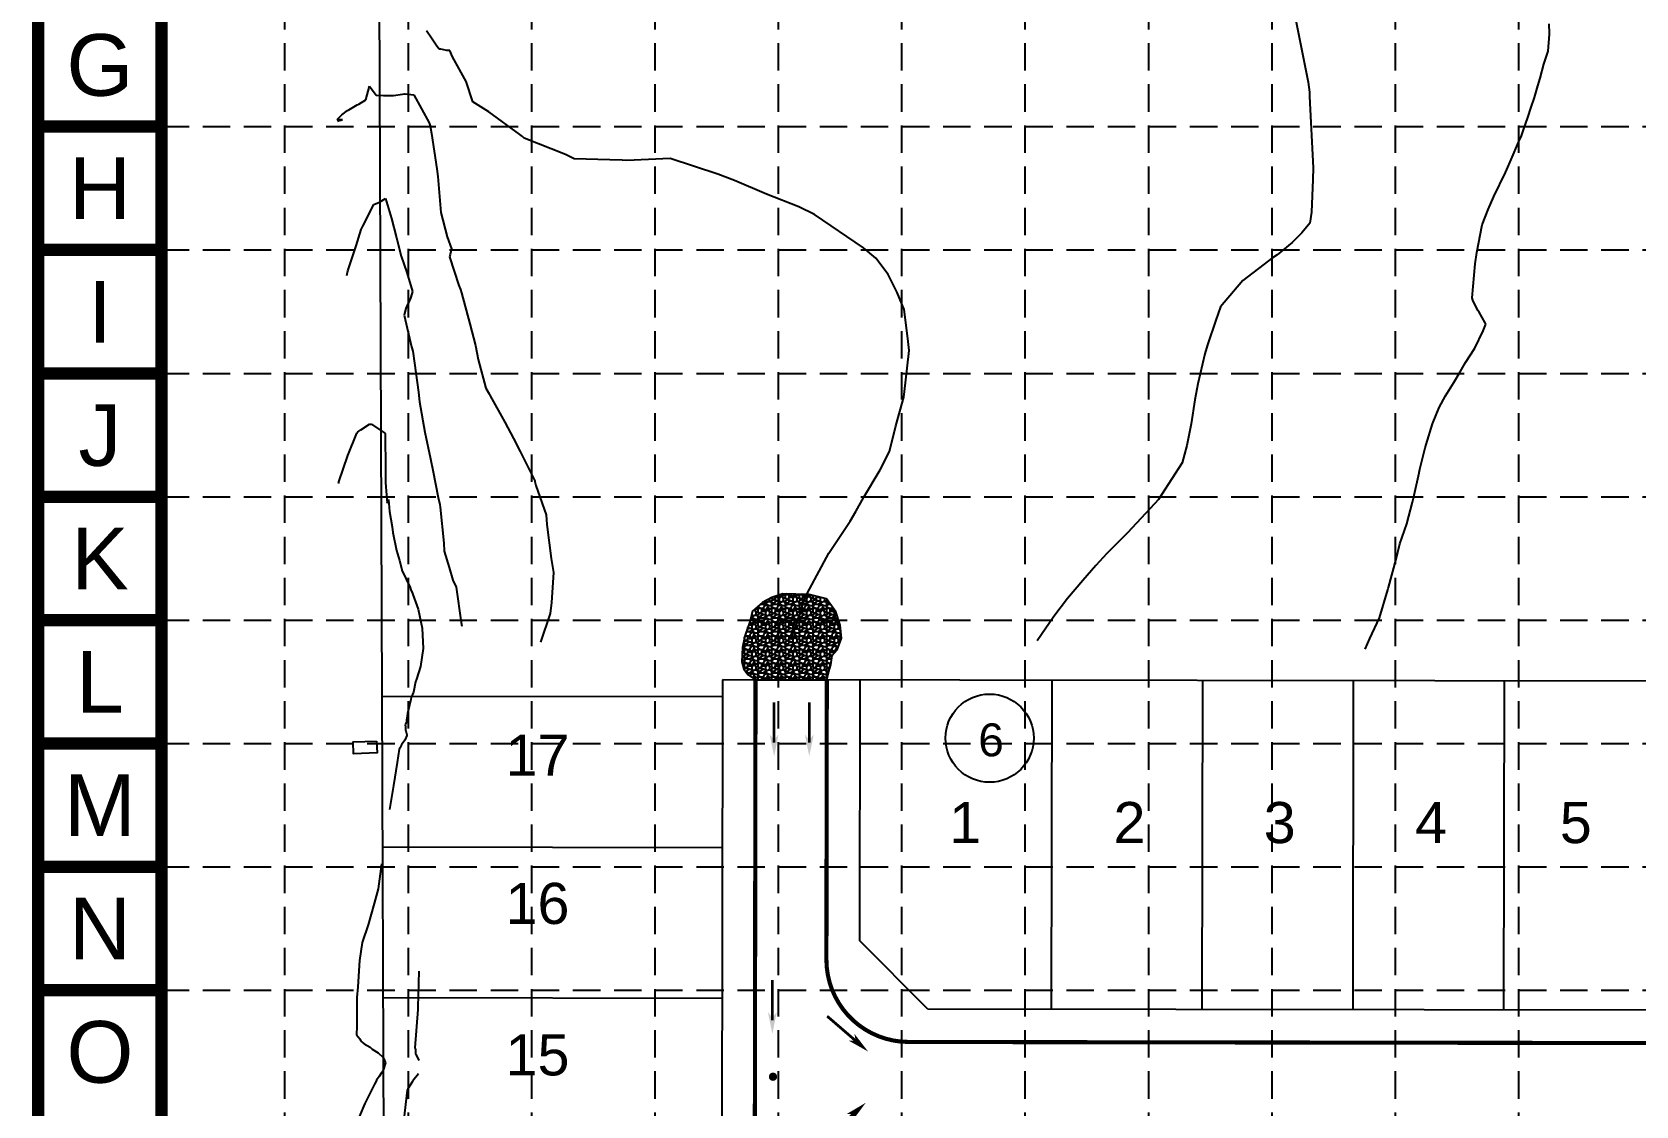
# Model space of a CAD drawing. Extents: x 626 to 3511, y 2890 to 4695.
# Drawn here: x 626 to 1211, y 3975 to 4367 of the extents above; entities that cross this region are included whole.
import ezdxf
from ezdxf.enums import TextEntityAlignment as Align

# ---------------------------------------------------------------- set-up
doc = ezdxf.new("R2010")
doc.units = 0
doc.header["$LTSCALE"] = 100
doc.header["$MEASUREMENT"] = 0
doc.linetypes.add('HIDDEN', pattern=[0.375, 0.25, -0.125])
doc.layers.get('0').update_dxf_attribs({"linetype": 'CONTINUOUS'})
for name, color, linetype in [('$-BNDY', 6, 'CONTINUOUS'), ('$-BNDY2', 4, 'CONTINUOUS'), ('$-LOTS', 4, 'CONTINUOUS'), ('BASE', 7, 'CONTINUOUS'), ('DG-XCONTOURS', 9, 'CONTINUOUS'), ('DG-XIDX_CONTOURS', 2, 'CONTINUOUS'), ('GRID', 254, 'HIDDEN'), ('P-P', 3, 'CONTINUOUS'), ('PDG-ARROWS', 250, 'CONTINUOUS'), ('PSW-LOTNUM', 7, 'CONTINUOUS'), ('PSWDGC-PAVING', 3, 'CONTINUOUS'), ('PSWG-RIPRAP', 9, 'CONTINUOUS'), ('PSWG-XBLD', 5, 'CONTINUOUS')]:
    doc.layers.add(name, color=color, linetype=linetype)
doc.layers.get('0').freeze()
doc.styles.get("Standard").update_dxf_attribs({"font": 'ARIAL.TTF'})

# ---------------------------------------------------------------- blocks, each defined once
blk = doc.blocks.new('A$C11115995')
at = {"const_width": 1}
blk.add_lwpolyline([(1.63, 19.75), (1.63, 5)], dxfattribs=at)
blk.add_solid([(1.63, 0), (0, 8), (3.25, 8), (1.63, 6)])

msp = doc.modelspace()

# ---------------------------------------------------------------- hatches: boundary and pattern name
at = {"layer": 'PSWG-RIPRAP'}
h = msp.add_hatch(dxfattribs=at)
h.set_pattern_fill('RIPRAP', color=1, scale=5, style=0, pattern_type=2)
h.set_pattern_definition([(0, (-1178.4733, 291.772), (5, 5), [1.5, -1.75, 0.25, -1.5]), (0, (-1176.4733, 292.772), (5, 5), [0.25, -1.25, 1, -2.5]), (0, (-1175.7233, 293.022), (5, 5), [0.25, -4.75]), (0, (-1177.9733, 293.272), (5, 5), [1, -4]), (0, (-1178.4733, 293.772), (5, 5), [0.5, -4.5]), (0, (-1174.9733, 294.272), (5, 5), [0.5, -0.25, 0.25, -4]), (0, (-1176.9733, 294.522), (5, 5), [0.75, -4.25]), (0, (-1178.2233, 295.022), (5, 5), [0.5, -4.5]), (0, (-1176.2233, 295.522), (5, 5), [0.25, -1.5, 0.75, -2.5]), (0, (-1177.2233, 295.772), (5, 5), [0.5, -4.5]), (0, (-1175.4733, 296.022), (5, 5), [0.5, -4.5]), (0, (-1176.4733, 296.272), (5, 5), [0.5, -4.5]), (0, (-1174.4733, 296.522), (5, 5), [0.5, -4.5]), (90, (-1178.7233, 291.772), (-5, 5), [1, -0.25, 0.5, -2, 1, -0.25]), (90, (-1178.4733, 295.022), (-5, 5), [0.25, -4.75]), (90, (-1177.7233, 293.522), (-5, 5), [0.5, -1, 0.25, -3.25]), (90, (-1177.4733, 294.272), (-5, 5), [0.5, -1, 0.75, -2.75]), (90, (-1176.7233, 293.022), (-5, 5), [0.25, -2.5, 0.5, -0.25, 0.5, -1]), (90, (-1176.4733, 292.522), (-5, 5), [0.25, -4.75]), (90, (-1175.9733, 294.022), (-5, 5), [0.25, -0.25, 0.75, -3.75]), (90, (-1175.7233, 293.272), (-5, 5), [0.5, -2, 0.25, -0.25, 0.25, -1.75]), (90, (-1175.2233, 292.022), (-5, 5), [0.75, -4.25]), (90, (-1174.7233, 295.772), (-5, 5), [0.25, -0.25, 0.25, -4.25]), (90, (-1174.4733, 294.522), (-5, 5), [0.75, -4.25]), (90, (-1173.8483, 294.147), (-5, 5), [0.25, -4.75]), (45, (-1176.9733, 291.772), (6e-16, 5), [0.35355, -6.717518]), (45, (-1177.4733, 296.522), (6e-16, 5), [0.35355, -1.06065, 1.06065, -4.5962178]), (45, (-1176.9733, 295.772), (6e-16, 5), [0.7071, -1.767767, 0.35355, -4.2426508]), (45, (-1175.9733, 295.522), (6e-16, 5), [0.7071, -2.474875, 0.35355, -3.5355428]), (45, (-1177.9733, 293.272), (6e-16, 5), [0.35355, -6.717518]), (45, (-1176.7233, 293.272), (6e-16, 5), [1.06066, -6.010408]), (45, (-1175.7233, 293.772), (6e-16, 5), [0.35355, -2.12132, 0.35355, -4.2426478]), (45, (-1174.9733, 294.272), (6e-16, 5), [0.7071, -6.363968]), (45, (-1173.9733, 294.272), (6e-16, 5), [0.7071, -6.363968]), (45, (-1173.9733, 292.772), (6e-16, 5), [0.35355, -6.717518]), (45, (-1174.4733, 295.272), (6e-16, 5), [0.35355, -6.717518]), (45, (-1174.9733, 296.022), (6e-16, 5), [0.35355, -6.717518]), (45, (-1173.9733, 296.522), (6e-16, 5), [0.35355, -6.717518]), (45, (-1178.7233, 296.522), (6e-16, 5), [0.35355, -6.717518]), (45, (-1176.2233, 294.522), (6e-16, 5), [0.35355, -6.717518]), (45, (-1175.7233, 296.522), (6e-16, 5), [0.35355, -2.474875, 0.35355, -3.8890928]), (45, (-1177.9733, 293.772), (6e-16, 5), [0.7071, -6.363968]), (45, (-1177.9733, 295.022), (6e-16, 5), [1.06065, -6.010418]), (135, (-1178.4733, 293.772), (-5, 6e-16), [0.53035, -6.540718]), (135, (-1175.7233, 293.522), (-5, 6e-16), [0.35355, -6.717518]), (135, (-1174.2233, 294.272), (-5, 6e-16), [0.35355, -6.717518]), (135, (-1175.9733, 295.272), (-5, 6e-16), [0.35355, -6.717518]), (135, (-1175.7233, 296.022), (-5, 6e-16), [0.35355, -6.717518]), (135, (-1176.4733, 296.272), (-5, 6e-16), [0.35355, -6.717518]), (135, (-1175.4733, 296.022), (-5, 6e-16), [0.35355, -6.717518]), (135, (-1178.4733, 293.022), (-5, 6e-16), [0.35355, -6.717518]), (135, (-1177.4733, 294.772), (-5, 6e-16), [0.35355, -6.717518]), (135, (-1177.4733, 293.272), (-5, 6e-16), [0.7071, -6.363968]), (135, (-1176.4733, 292.772), (-5, 6e-16), [0.7071, -6.363968]), (135, (-1174.4733, 295.522), (-5, 6e-16), [0.7071, -6.363968]), (135, (-1175.9733, 294.272), (-5, 6e-16), [0.35355, -6.717518]), (135, (-1175.2233, 292.772), (-5, 6e-16), [0.7071, -4.24264, 0.35355, -1.7677778]), (135, (-1178.2233, 295.022), (-5, 6e-16), [0.7071, -1.4142135, 0.7071, -4.2426543]), (135, (-1178.7233, 292.272), (-5, 6e-16), [0.707, -1.768, 0.707, -1.768, 0.3535, -1.7675678]), (26.56505, (-1176.9733, 293.2719), (5, 3e-10), [1.118, -0.559, 0.559, -8.94434]), (26.56505, (-1176.2233, 296.2719), (5, 3e-10), [1.118, -10.06234]), (26.56505, (-1176.2233, 292.7719), (5, 3e-10), [0.559, -10.62134]), (26.56505, (-1178.4733, 293.0219), (5, 3e-10), [0.559, -10.62134]), (26.56505, (-1177.4733, 294.2719), (5, 3e-10), [0.559, -10.62134]), (26.56505, (-1178.4733, 294.7719), (5, 3e-10), [0.559, -10.62134]), (63.43495, (-1177.7233, 295.2719), (3e-10, 5), [0.559, -10.62134]), (63.43495, (-1175.9733, 295.2719), (3e-10, 5), [0.559, -10.62134]), (63.43495, (-1175.4733, 291.7719), (3e-10, 5), [0.559, -10.62134]), (63.43495, (-1178.7233, 294.5219), (3e-10, 5), [0.559, -10.62134]), (63.43495, (-1176.7233, 292.0219), (3e-10, 5), [0.559, -3.913, 0.559, -6.14934]), (116.56505, (-1177.4733, 296.2719), (-3e-10, 5), [0.559, -10.62134]), (116.56505, (-1174.4733, 295.2719), (-3e-10, 5), [0.559, -10.62134]), (116.56505, (-1176.7233, 296.2719), (-3e-10, 5), [0.559, -10.62134]), (116.56505, (-1178.7233, 293.5219), (-3e-10, 5), [0.559, -10.62134]), (153.43495, (-1174.9733, 292.7719), (-5, 3e-10), [0.559, -10.62134]), (153.43495, (-1173.9733, 294.0219), (-5, 3e-10), [0.559, -10.62134]), (153.43495, (-1176.9733, 294.5219), (-5, 3e-10), [0.559, -10.62134]), (153.43495, (-1176.2233, 295.5219), (-5, 3e-10), [0.559, -10.62134]), (153.43495, (-1174.4733, 296.5219), (-5, 3e-10), [0.559, -10.62134]), (153.43495, (-1177.9733, 291.7719), (-5, 3e-10), [0.8385, -10.34184])])
h.paths.add_polyline_path([(916.29, 4130.63), (916.94, 4133.3), (917.72, 4136.18), (918.24, 4139.57), (920.07, 4141.66), (921.64, 4145.84), (921.12, 4150.55), (919.55, 4155.51), (916.15, 4160.21), (909.88, 4161.78), (900.2, 4162.04), (896.28, 4160.74), (892.88, 4158.91), (889.22, 4155.77), (888.17, 4151.85), (886.34, 4146.63), (885.56, 4142.45), (885.3, 4137.22), (886.08, 4134.61), (887.65, 4132.52), (890.29, 4130.67)])

# ---------------------------------------------------------------- linework, layer by layer
at = {"layer": '$-BNDY', "color": 7}
for p, q in [((878.29, 4130.68), (878.29, 4124.55)), ((1978.29, 4129.03), (878.29, 4130.68)), ((754.02, 4124.74), (878.29, 4124.55)), ((754.02, 4124.74), (754.8, 3920.44))]:
    msp.add_line(p, q, dxfattribs=at)
at = {"layer": '$-BNDY2', "color": 7}
msp.add_line((752.27, 4580.24), (754.02, 4124.74), dxfattribs=at)
at = {"layer": '$-LOTS', "color": 7}
for p, q in [((928.29, 4130.61), (928.15, 4035.61)), ((998.29, 4130.5), (998.11, 4010.5)), ((1053.29, 4130.42), (1053.11, 4010.42)), ((1108.29, 4130.34), (1108.11, 4010.34)), ((1163.29, 4130.26), (1163.11, 4010.26)), ((878.29, 4124.55), (877.3, 3469.96)), ((754.23, 4069.74), (878.2, 4069.55)), ((953.11, 4010.57), (928.15, 4035.61)), ((754.44, 4014.74), (878.12, 4014.55)), ((2032.27, 4008.95), (953.11, 4010.57))]:
    msp.add_line(p, q, dxfattribs=at)
at = {"layer": 'BASE', "const_width": 4.5}
for points in [[(628.71, 2892.46), (3508.71, 2892.46), (3508.71, 4692.46), (628.71, 4692.46)], [(673.71, 2937.46), (3463.71, 2937.46), (3463.71, 4647.46), (673.71, 4647.46)]]:
    msp.add_lwpolyline(points, close=True, dxfattribs=at)
for points in [[(673.71, 4332.46), (628.71, 4332.46)], [(673.71, 4287.46), (628.71, 4287.46)], [(673.71, 4242.46), (628.71, 4242.46)], [(673.71, 4197.46), (673.71, 4242.46)], [(673.71, 4197.46), (628.71, 4197.46)], [(673.71, 4152.46), (628.71, 4152.46)], [(673.71, 4107.46), (628.71, 4107.46)], [(673.71, 4062.46), (628.71, 4062.46)], [(673.71, 4017.46), (628.71, 4017.46)]]:
    msp.add_lwpolyline(points, dxfattribs=at)
at = {"layer": 'DG-XCONTOURS', "color": 43}
for p, q in [((1087.21, 4371.84, 1156), (1091.83, 4348.67, 1156)), ((772.12, 4364.72, 1157), (770.29, 4367.36, 1157)), ((774.03, 4361.78, 1157), (772.12, 4364.72, 1157)), ((774.87, 4360.75, 1157), (774.03, 4361.78, 1157)), ((775.55, 4360.76, 1157), (774.87, 4360.75, 1157)), ((777.71, 4360.25, 1157), (775.55, 4360.76, 1157)), ((778.75, 4360.23, 1157), (777.71, 4360.25, 1157)), ((779.78, 4357.96, 1157), (778.75, 4360.23, 1157)), ((784.72, 4348.93, 1157), (779.78, 4357.96, 1157)), ((748.12, 4342.18, 1158), (749.5, 4347.16, 1158)), ((749.5, 4347.16, 1158), (751.98, 4343.91, 1158)), ((787.15, 4341.53, 1157), (784.72, 4348.93, 1157)), ((1091.83, 4348.67, 1156), (1092.28, 4345.07, 1156)), ((743.24, 4339.36, 1158), (745.04, 4340.38, 1158)), ((745.04, 4340.38, 1158), (745.6, 4340.69, 1158)), ((745.6, 4340.69, 1158), (748.12, 4342.18, 1158)), ((751.98, 4343.91, 1158), (754.59, 4343.82, 1158)), ((754.59, 4343.82, 1158), (756.82, 4343.81, 1158)), ((756.82, 4343.81, 1158), (758.23, 4343.83, 1158)), ((758.23, 4343.83, 1158), (761.6, 4344.34, 1158)), ((761.6, 4344.34, 1158), (762.32, 4344.4, 1158)), ((762.32, 4344.4, 1158), (762.58, 4344.39, 1158)), ((762.58, 4344.39, 1158), (765.65, 4344.04, 1158)), ((765.65, 4344.04, 1158), (771.22, 4333.82, 1158)), ((793, 4337.84, 1157), (787.15, 4341.53, 1157)), ((1092.28, 4345.07, 1156), (1092.34, 4343.5, 1156)), ((1092.34, 4343.5, 1156), (1093.63, 4317.46, 1156)), ((737.71, 4335.03, 1158), (737.97, 4335.34, 1158)), ((738.13, 4334.99, 1158), (737.71, 4335.03, 1158)), ((737.79, 4334.43, 1158), (738.48, 4334.67, 1158)), ((737.97, 4335.34, 1158), (739.37, 4336.79, 1158)), ((738.76, 4334.92, 1158), (738.13, 4334.99, 1158)), ((738.48, 4334.67, 1158), (739.2, 4334.79, 1158)), ((739.66, 4334.9, 1158), (738.76, 4334.92, 1158)), ((739.2, 4334.79, 1158), (739.66, 4334.9, 1158)), ((739.37, 4336.79, 1158), (741.55, 4338.33, 1158)), ((741.55, 4338.33, 1158), (741.94, 4338.58, 1158)), ((741.94, 4338.58, 1158), (743.24, 4339.36, 1158)), ((804.28, 4329.61, 1157), (793, 4337.84, 1157)), ((771.22, 4333.82, 1158), (771.67, 4332.81, 1158)), ((771.67, 4332.81, 1158), (772.12, 4329.91, 1158)), ((772.12, 4329.91, 1158), (774.01, 4317.03, 1158)), ((805.34, 4328.84, 1157), (804.28, 4329.61, 1157)), ((805.9, 4328.23, 1157), (805.34, 4328.84, 1157)), ((820.94, 4322.26, 1157), (805.9, 4328.23, 1157)), ((774.01, 4317.03, 1158), (774.47, 4314.28, 1158)), ((824.16, 4320.71, 1157), (820.94, 4322.26, 1157)), ((837.16, 4320.36, 1157), (824.16, 4320.71, 1157)), ((841.65, 4320.2, 1157), (837.16, 4320.36, 1157)), ((843.37, 4320.15, 1157), (841.65, 4320.2, 1157)), ((859.11, 4320.83, 1157), (843.37, 4320.15, 1157)), ((876.5, 4315.09, 1157), (859.11, 4320.83, 1157)), ((1093.63, 4317.46, 1156), (1093.59, 4313.23, 1156)), ((774.47, 4314.28, 1158), (775.57, 4301.11, 1158)), ((882.58, 4312.77, 1157), (876.5, 4315.09, 1157)), ((894.26, 4307.85, 1157), (882.58, 4312.77, 1157)), ((1093.59, 4313.23, 1156), (1093, 4301.27, 1156)), ((751.05, 4304.09, 1159), (753.13, 4304.9, 1159)), ((753.13, 4304.9, 1159), (755.38, 4306.28, 1159)), ((755.38, 4306.28, 1159), (757.57, 4298.91, 1159)), ((906.09, 4303.22, 1157), (894.26, 4307.85, 1157)), ((747.11, 4296.2, 1159), (751.05, 4304.09, 1159)), ((775.57, 4301.11, 1158), (777.84, 4292.21, 1158)), ((911.8, 4300.46, 1157), (906.09, 4303.22, 1157)), ((929.72, 4288.24, 1157), (911.8, 4300.46, 1157)), ((1093, 4301.27, 1156), (1092.39, 4297.28, 1156)), ((744.61, 4289, 1159), (746.5, 4294.9, 1159)), ((746.5, 4294.9, 1159), (747.11, 4296.2, 1159)), ((757.57, 4298.91, 1159), (759.34, 4291.89, 1159)), ((1089.51, 4293.76, 1156), (1086.05, 4290.17, 1156)), ((1092.39, 4297.28, 1156), (1089.51, 4293.76, 1156)), ((741.61, 4279.85, 1159), (744.61, 4289, 1159)), ((759.34, 4291.89, 1159), (761.01, 4285.19, 1159)), ((777.84, 4292.21, 1158), (779.46, 4287.88, 1158)), ((779.28, 4287.41, 1158), (778.98, 4285.78, 1158)), ((779.46, 4287.88, 1158), (779.28, 4287.41, 1158)), ((934.11, 4284.43, 1157), (929.72, 4288.24, 1157)), ((1086.05, 4290.17, 1156), (1080.53, 4285.72, 1156)), ((761.01, 4285.19, 1159), (763.14, 4279.3, 1159)), ((778.98, 4285.78, 1158), (778.71, 4284.91, 1158)), ((778.71, 4284.91, 1158), (782.09, 4274.46, 1158)), ((938.72, 4278.49, 1157), (934.11, 4284.43, 1157)), ((1077.42, 4283.48, 1156), (1068.05, 4276.38, 1156)), ((1078.46, 4284.35, 1156), (1077.42, 4283.48, 1156)), ((1080.53, 4285.72, 1156), (1078.46, 4284.35, 1156)), ((741.19, 4278.17, 1159), (741.61, 4279.85, 1159)), ((763.14, 4279.3, 1159), (765.21, 4272.31, 1159)), ((941.89, 4271.98, 1157), (938.72, 4278.49, 1157)), ((1068.05, 4276.38, 1156), (1061.15, 4268.29, 1156)), ((764.48, 4269.91, 1159), (763.99, 4268.76, 1159)), ((764.57, 4270.2, 1159), (764.48, 4269.91, 1159)), ((765.21, 4272.31, 1159), (764.57, 4270.2, 1159)), ((782.09, 4274.46, 1158), (782.68, 4273.07, 1158)), ((782.68, 4273.07, 1158), (783.03, 4271.84, 1158)), ((783.03, 4271.84, 1158), (786.14, 4260.58, 1158)), ((944.5, 4265.75, 1157), (941.89, 4271.98, 1157)), ((762.3, 4264.35, 1159), (762.2, 4263.63, 1159)), ((762.8, 4266.16, 1159), (762.3, 4264.35, 1159)), ((763, 4266.71, 1159), (762.8, 4266.16, 1159)), ((763.99, 4268.76, 1159), (763, 4266.71, 1159)), ((945.87, 4255.13, 1157), (944.5, 4265.75, 1157)), ((1059.84, 4266.7, 1156), (1058.17, 4261.91, 1156)), ((1061.15, 4268.29, 1156), (1059.84, 4266.7, 1156)), ((762.2, 4263.63, 1159), (764.88, 4252.12, 1159)), ((786.14, 4260.58, 1158), (788.19, 4252.59, 1158)), ((1058.17, 4261.91, 1156), (1055.07, 4252.87, 1156)), ((788.19, 4252.59, 1158), (789.14, 4247.49, 1158)), ((946.36, 4250.82, 1157), (945.87, 4255.13, 1157)), ((1055.07, 4252.87, 1156), (1054.14, 4249.61, 1156)), ((764.88, 4252.12, 1159), (765.26, 4250.55, 1159)), ((765.26, 4250.55, 1159), (765.87, 4246.22, 1159)), ((789.14, 4247.49, 1158), (791.9, 4237.12, 1158)), ((945, 4239.04, 1157), (946.36, 4250.82, 1157)), ((1054.14, 4249.61, 1156), (1051.58, 4238.68, 1156)), ((765.87, 4246.22, 1159), (767.4, 4235.65, 1159)), ((767.4, 4235.65, 1159), (767.76, 4232.09, 1159)), ((791.9, 4237.12, 1158), (793.17, 4234.95, 1158)), ((793.17, 4234.95, 1158), (793.52, 4234.26, 1158)), ((944.42, 4233.78, 1157), (945, 4239.04, 1157)), ((1051.58, 4238.68, 1156), (1050.45, 4232.77, 1156)), ((767.76, 4232.09, 1159), (769.71, 4220.97, 1159)), ((793.52, 4234.26, 1158), (798.82, 4224.63, 1158)), ((941.51, 4223.35, 1157), (944.42, 4233.78, 1157)), ((1050.45, 4232.77, 1156), (1049.21, 4224.02, 1156)), ((798.82, 4224.63, 1158), (802, 4218.75, 1158)), ((939.11, 4213.95, 1157), (941.51, 4223.35, 1157)), ((1049.21, 4224.02, 1156), (1047.58, 4216.2, 1156)), ((769.71, 4220.97, 1159), (771.73, 4211.32, 1159)), ((802, 4218.75, 1158), (804.45, 4213.93, 1158)), ((771.73, 4211.32, 1159), (772.61, 4207.13, 1159)), ((804.45, 4213.93, 1158), (809.76, 4203.23, 1158)), ((935.77, 4207.28, 1157), (939.11, 4213.95, 1157)), ((1047.58, 4216.2, 1156), (1045.92, 4209.81, 1156)), ((772.61, 4207.13, 1159), (774.61, 4197.18, 1159)), ((929.79, 4197.35, 1157), (935.77, 4207.28, 1157)), ((1045.92, 4209.81, 1156), (1038.38, 4198.21, 1156)), ((809.76, 4203.23, 1158), (809.85, 4203.01, 1158)), ((809.85, 4203.01, 1158), (810.13, 4201.53, 1158)), ((810.13, 4201.53, 1158), (813.98, 4190.91, 1158)), ((774.61, 4197.18, 1159), (775.2, 4194.65, 1159)), ((775.2, 4194.65, 1159), (775.34, 4193.67, 1159)), ((926.83, 4192.05, 1157), (929.79, 4197.35, 1157)), ((1035.76, 4194.86, 1156), (1025.95, 4184.35, 1156)), ((1037.23, 4196.45, 1156), (1035.76, 4194.86, 1156)), ((1038.38, 4198.21, 1156), (1037.23, 4196.45, 1156)), ((775.34, 4193.67, 1159), (776.57, 4180.47, 1159)), ((813.98, 4190.91, 1158), (814.14, 4187.29, 1158)), ((917.05, 4176.9, 1157), (924.86, 4188.54, 1157)), ((924.86, 4188.54, 1157), (926.83, 4192.05, 1157)), ((814.14, 4187.29, 1158), (815.82, 4174.94, 1158)), ((1025.95, 4184.35, 1156), (1018.43, 4176.81, 1156)), ((776.57, 4180.47, 1159), (776.79, 4177.58, 1159)), ((776.79, 4177.58, 1159), (778.58, 4171.68, 1159)), ((909.07, 4162.16, 1157), (917.05, 4176.9, 1157)), ((1018.43, 4176.81, 1156), (1014.4, 4172.38, 1156)), ((778.58, 4171.68, 1159), (779.86, 4167.02, 1159)), ((815.82, 4174.94, 1158), (816.57, 4169.82, 1158)), ((1014.4, 4172.38, 1156), (1009.6, 4166.94, 1156)), ((779.86, 4167.02, 1159), (781.07, 4164.46, 1159)), ((781.07, 4164.46, 1159), (782.93, 4151.53, 1159)), ((816.57, 4169.82, 1158), (815.91, 4158.82, 1158)), ((1009.6, 4166.94, 1156), (1004.08, 4160.28, 1156)), ((815.91, 4158.82, 1158), (815.36, 4154.86, 1158)), ((903.2, 4145.23, 1157), (908.28, 4160.21, 1157)), ((908.28, 4160.21, 1157), (908.76, 4161.6, 1157)), ((908.76, 4161.6, 1157), (909.07, 4162.16, 1157)), ((1004.08, 4160.28, 1156), (999.05, 4153.72, 1156)), ((815.36, 4154.86, 1158), (811.83, 4144.38, 1158)), ((999.05, 4153.72, 1156), (992.97, 4144.9, 1156)), ((782.93, 4151.53, 1159), (783.17, 4150.23, 1159)), ((767.45, 4024.37, 1159), (767.19, 4011.24, 1159)), ((767.19, 4010.46, 1159), (766.1, 3996.46, 1159)), ((767.19, 4011.24, 1159), (767.19, 4010.46, 1159)), ((766.1, 3996.46, 1159), (766.24, 3996.06, 1159)), ((766.24, 3996.06, 1159), (766.31, 3994.2, 1159)), ((766.31, 3994.2, 1159), (766.45, 3994.01, 1159)), ((766.45, 3994.01, 1159), (766.92, 3993.14, 1159)), ((766.92, 3993.14, 1159), (767.54, 3991.87, 1159)), ((765.16, 3984.19, 1159), (763.49, 3981.48, 1159)), ((765.2, 3984.23, 1159), (765.16, 3984.19, 1159)), ((765.35, 3984.4, 1159), (765.2, 3984.23, 1159)), ((767.38, 3986.95, 1159), (765.35, 3984.4, 1159)), ((763.21, 3981, 1159), (761.49, 3966.33, 1159)), ((763.49, 3981.48, 1159), (763.21, 3981, 1159))]:
    msp.add_line(p, q, dxfattribs=at)
at = {"layer": 'DG-XIDX_CONTOURS', "color": 43}
for p, q in [((1179.89, 4366.45, 1155), (1179.76, 4369.92, 1155)), ((1179.38, 4360, 1155), (1179.89, 4366.16, 1155)), ((1179.89, 4366.16, 1155), (1179.89, 4366.45, 1155)), ((1177.83, 4355.23, 1155), (1179.38, 4360, 1155)), ((1176.38, 4350.11, 1155), (1177.83, 4355.23, 1155)), ((1174.33, 4343.14, 1155), (1175.57, 4347.29, 1155)), ((1175.57, 4347.29, 1155), (1176.38, 4350.11, 1155)), ((1173.05, 4339.18, 1155), (1174.33, 4343.14, 1155)), ((1170.25, 4330.89, 1155), (1172.06, 4336.14, 1155)), ((1172.06, 4336.14, 1155), (1173.05, 4339.18, 1155)), ((1168.68, 4327.04, 1155), (1169.62, 4329.14, 1155)), ((1169.62, 4329.14, 1155), (1170.25, 4330.89, 1155)), ((1165.82, 4320.41, 1155), (1168.68, 4327.04, 1155)), ((1163.79, 4315.69, 1155), (1164.25, 4316.86, 1155)), ((1164.25, 4316.86, 1155), (1165.82, 4320.41, 1155)), ((1159.53, 4307.02, 1155), (1163.79, 4315.69, 1155)), ((1157.47, 4302.2, 1155), (1159.53, 4307.02, 1155)), ((1155.24, 4296.67, 1155), (1157.47, 4302.2, 1155)), ((1153.28, 4286.57, 1155), (1155.24, 4296.67, 1155)), ((1151.59, 4270.03, 1155), (1152.67, 4282.44, 1155)), ((1152.67, 4282.44, 1155), (1153.28, 4286.57, 1155)), ((1151.89, 4269.12, 1155), (1151.59, 4270.03, 1155)), ((1153.72, 4265.36, 1155), (1151.89, 4269.12, 1155)), ((1154.24, 4264.77, 1155), (1153.72, 4265.36, 1155)), ((1156.39, 4260.91, 1155), (1154.24, 4264.77, 1155)), ((1155.59, 4257.98, 1155), (1156.68, 4260.42, 1155)), ((1156.68, 4260.42, 1155), (1156.39, 4260.91, 1155)), ((1152.64, 4251.69, 1155), (1155.59, 4257.98, 1155)), ((1147.21, 4242.98, 1155), (1149.22, 4246.47, 1155)), ((1149.22, 4246.47, 1155), (1152.64, 4251.69, 1155)), ((1144.93, 4239.16, 1155), (1147.21, 4242.98, 1155)), ((1141.9, 4234.27, 1155), (1144.93, 4239.16, 1155)), ((1137.16, 4224.02, 1155), (1139.64, 4229.97, 1155)), ((1139.64, 4229.97, 1155), (1141.9, 4234.27, 1155)), ((746.33, 4221.84, 1160), (749.56, 4223.92, 1160)), ((749.56, 4223.92, 1160), (750.26, 4223.93, 1160)), ((750.26, 4223.93, 1160), (755.09, 4220.63, 1160)), ((1134.8, 4216.5, 1155), (1137.16, 4224.02, 1155)), ((741.65, 4212.49, 1160), (744.93, 4220.61, 1160)), ((744.93, 4220.61, 1160), (745.21, 4221.18, 1160)), ((745.21, 4221.18, 1160), (746.33, 4221.84, 1160)), ((755.09, 4220.63, 1160), (755.2, 4220.56, 1160)), ((755.2, 4220.56, 1160), (755.21, 4220.33, 1160)), ((755.21, 4220.33, 1160), (755.35, 4207.34, 1160)), ((738.39, 4202.86, 1160), (741.65, 4212.49, 1160)), ((1132.57, 4207.46, 1155), (1134.51, 4215.31, 1155)), ((1134.51, 4215.31, 1155), (1134.8, 4216.5, 1155)), ((755.35, 4207.34, 1160), (755.39, 4202.63, 1160)), ((1130.3, 4196.92, 1155), (1132.28, 4206.19, 1155)), ((1132.28, 4206.19, 1155), (1132.32, 4206.35, 1155)), ((1132.32, 4206.35, 1155), (1132.57, 4207.46, 1155)), ((738.24, 4202.23, 1160), (738.33, 4202.63, 1160)), ((738.33, 4202.63, 1160), (738.39, 4202.86, 1160)), ((755.39, 4202.63, 1160), (755.71, 4197.97, 1160)), ((755.71, 4197.97, 1160), (755.92, 4195.09, 1160)), ((755.92, 4195.09, 1160), (756.49, 4196.47, 1160)), ((756.49, 4196.47, 1160), (756.78, 4192.05, 1160)), ((1127.84, 4187.55, 1155), (1129.89, 4195.46, 1155)), ((1129.89, 4195.46, 1155), (1130.3, 4196.92, 1155)), ((756.78, 4192.05, 1160), (757.79, 4186.42, 1160)), ((757.79, 4186.42, 1160), (758.07, 4184.45, 1160)), ((758.07, 4184.45, 1160), (759.42, 4177.85, 1160)), ((1125.3, 4180.24, 1155), (1127.84, 4187.55, 1155)), ((759.42, 4177.85, 1160), (760.47, 4174.14, 1160)), ((1123.86, 4174.71, 1155), (1125.3, 4180.24, 1155)), ((760.47, 4174.14, 1160), (761.47, 4170.38, 1160)), ((761.47, 4170.38, 1160), (764.33, 4164.33, 1160)), ((1121.12, 4164.37, 1155), (1123.86, 4174.71, 1155)), ((764.33, 4164.33, 1160), (764.62, 4163.54, 1160)), ((764.62, 4163.54, 1160), (764.81, 4163.12, 1160)), ((764.81, 4163.12, 1160), (767.3, 4156.44, 1160)), ((1117.89, 4153.32, 1155), (1120.88, 4163.45, 1155)), ((1120.88, 4163.45, 1155), (1121.06, 4164.08, 1155)), ((1121.06, 4164.08, 1155), (1121.12, 4164.37, 1155)), ((767.3, 4156.44, 1160), (768.74, 4149.51, 1160)), ((1114.36, 4145.74, 1155), (1117.89, 4153.32, 1155)), ((768.74, 4149.51, 1160), (769.12, 4142.05, 1160)), ((769.12, 4142.05, 1160), (768.08, 4135.53, 1160)), ((1112.65, 4141.87, 1155), (1114.36, 4145.74, 1155)), ((768.08, 4135.53, 1160), (766.68, 4130.94, 1160)), ((766.31, 4129.98, 1160), (765.5, 4126.16, 1160)), ((766.68, 4130.94, 1160), (766.31, 4129.98, 1160)), ((764.76, 4124.23, 1160), (764.57, 4123.47, 1160)), ((765.5, 4126.16, 1160), (764.76, 4124.23, 1160)), ((763.34, 4118.37, 1160), (762.95, 4115.94, 1160)), ((764.57, 4123.47, 1160), (763.34, 4118.37, 1160)), ((762.97, 4115.31, 1160), (762.48, 4114.26, 1160)), ((762.48, 4114.26, 1160), (762.65, 4113.7, 1160)), ((762.65, 4113.7, 1160), (762.63, 4112.48, 1160)), ((762.63, 4112.48, 1160), (762.75, 4112.09, 1160)), ((762.75, 4112.09, 1160), (763.15, 4110.66, 1160)), ((762.95, 4115.94, 1160), (762.97, 4115.31, 1160)), ((761.21, 4107, 1160), (760.55, 4105.76, 1160)), ((761.44, 4107.34, 1160), (761.21, 4107, 1160)), ((762.42, 4108.71, 1160), (761.44, 4107.34, 1160)), ((762.56, 4108.92, 1160), (762.42, 4108.71, 1160)), ((763.1, 4110.33, 1160), (762.56, 4108.92, 1160)), ((763.16, 4110.49, 1160), (763.1, 4110.33, 1160)), ((763.15, 4110.66, 1160), (763.16, 4110.49, 1160)), ((759.66, 4100.5, 1160), (758.3, 4092.15, 1160)), ((760.37, 4105.35, 1160), (759.66, 4100.5, 1160)), ((760.55, 4105.76, 1160), (760.37, 4105.35, 1160)), ((758.3, 4092.15, 1160), (756.83, 4083.32, 1160)), ((753.95, 4063.53, 1160), (753.15, 4058.03, 1160)), ((752.71, 4054.4, 1160), (751.25, 4049.08, 1160)), ((753.15, 4058.03, 1160), (752.71, 4054.4, 1160)), ((751.25, 4049.08, 1160), (748.99, 4041.36, 1160)), ((748.99, 4041.36, 1160), (746.83, 4034.89, 1160)), ((746.83, 4034.89, 1160), (745.83, 4028.26, 1160)), ((745.83, 4028.26, 1160), (745.28, 4018.63, 1160)), ((745.28, 4018.63, 1160), (744.91, 4014.77, 1160)), ((744.91, 4014.77, 1160), (744.88, 4004.37, 1160)), ((744.88, 4004.37, 1160), (744.83, 4001.13, 1160)), ((744.83, 4001.13, 1160), (745.96, 3999.72, 1160)), ((745.96, 3999.72, 1160), (746.37, 3998.9, 1160)), ((746.37, 3998.9, 1160), (747.52, 3997.89, 1160)), ((747.52, 3997.89, 1160), (749.71, 3996.64, 1160)), ((749.71, 3996.64, 1160), (750.18, 3996.28, 1160)), ((750.18, 3996.28, 1160), (750.53, 3996.01, 1160)), ((750.53, 3996.01, 1160), (752.63, 3994.65, 1160)), ((752.63, 3994.65, 1160), (754.4, 3993.08, 1160)), ((754.4, 3993.08, 1160), (754.51, 3992.96, 1160)), ((754.51, 3992.96, 1160), (754.68, 3992.68, 1160)), ((755.36, 3990.91, 1160), (754.51, 3988.24, 1160)), ((754.68, 3992.68, 1160), (755.36, 3990.91, 1160)), ((751.32, 3983.17, 1160), (750.74, 3982.02, 1160)), ((751.79, 3984.05, 1160), (751.32, 3983.17, 1160)), ((752.09, 3984.63, 1160), (751.79, 3984.05, 1160)), ((753, 3985.93, 1160), (752.09, 3984.63, 1160)), ((753.83, 3987.35, 1160), (753, 3985.93, 1160)), ((754.44, 3988.08, 1160), (753.83, 3987.35, 1160)), ((754.51, 3988.24, 1160), (754.44, 3988.08, 1160)), ((750.74, 3982.02, 1160), (747.82, 3976.1, 1160)), ((747.82, 3976.1, 1160), (745.7, 3971.24, 1160))]:
    msp.add_line(p, q, dxfattribs=at)
at = {"layer": 'GRID', "color": 252, "linetype": 'HIDDEN', "ltscale": 0.4}
for p, q in [((718.56, 4647.89), (718.56, 3072.26)), ((763.56, 4647.89), (763.56, 3072.26)), ((808.56, 4647.89), (808.56, 3072.26)), ((853.56, 4647.89), (853.56, 3072.26)), ((898.56, 4647.89), (898.56, 3072.26)), ((943.56, 4647.89), (943.56, 3072.26)), ((988.56, 4647.89), (988.56, 3072.26)), ((1033.56, 4647.89), (1033.56, 3072.26)), ((1078.56, 4647.89), (1078.56, 3072.26)), ((1123.56, 4647.89), (1123.56, 3072.26)), ((1168.56, 4647.89), (1168.56, 3072.26)), ((673.71, 4332.46), (3463.71, 4332.46)), ((673.71, 4287.46), (3463.71, 4287.46)), ((673.71, 4242.46), (3463.71, 4242.46)), ((673.71, 4197.46), (3463.71, 4197.46)), ((673.71, 4152.46), (3463.71, 4152.46)), ((673.71, 4107.46), (3463.71, 4107.46)), ((673.71, 4062.46), (3463.71, 4062.46)), ((673.71, 4017.46), (3463.71, 4017.46))]:
    msp.add_line(p, q, dxfattribs=at)
at = {"layer": 'P-P', "color": 7, "const_width": 1.5}
for points in [[(916.29, 4130.63), (916.14, 4028.63, 0.414214), (946.1, 3998.58), (2040.39, 3996.94, 0.377713), (2070.19, 4023.12, -0.13182), (2092.45, 4077.29, 0.164065), (2110.3, 4129.94), (2110.6, 4332.74)], [(890.29, 4130.67), (889.3, 3469.94, -0.201513), (874.25, 3434.25, 1.023991), (930.73, 3377.6, -0.201513), (966.46, 3392.55), (1023.96, 3392.46, -0.414214), (1053.92, 3362.42), (1053.76, 3260.42)]]:
    msp.add_lwpolyline(points, format="xyb", dxfattribs=at)
at = {"layer": 'PDG-ARROWS', "const_width": 1.5}
msp.add_lwpolyline([(897.37, 3986.17, 1), (895.97, 3985.62, 1)], format="xyb", close=True, dxfattribs=at)
at = {"layer": 'PSW-LOTNUM', "color": 7}
msp.add_circle((975.65, 4109.4, -3298.91), 16.09, dxfattribs=at)
at = {"layer": 'PSWDGC-PAVING', "color": 7}
for p, q in [((890.29, 4130.67), (889.3, 3469.94)), ((916.29, 4130.63), (916.14, 4028.63)), ((2040.39, 3996.94), (946.1, 3998.58))]:
    msp.add_line(p, q, dxfattribs=at)
msp.add_arc((946.14, 4028.58), 30, 179.91389, 269.91389, dxfattribs=at)
at = {"layer": 'PSWG-RIPRAP', "color": 1}
msp.add_lwpolyline([(916.29, 4130.63), (916.94, 4133.3), (917.72, 4136.18), (918.24, 4139.57), (920.07, 4141.66), (921.64, 4145.84), (921.12, 4150.55), (919.55, 4155.51), (916.15, 4160.21), (909.88, 4161.78), (900.2, 4162.04), (896.28, 4160.74), (892.88, 4158.91), (889.22, 4155.77), (888.17, 4151.85), (886.34, 4146.63), (885.56, 4142.45), (885.3, 4137.22), (886.08, 4134.61), (887.65, 4132.52), (890.29, 4130.67)], close=True, dxfattribs=at)
at = {"layer": 'PSWG-XBLD', "color": 7}
msp.add_lwpolyline([(752.01, 4108.32), (752.33, 4104.03), (743.73, 4103.7), (743.52, 4108), (752.01, 4108.32)], dxfattribs=at)

# ---------------------------------------------------------------- block references
at = {"layer": 'PDG-ARROWS', "color": 7, "rotation": 359.9980704579865}
msp.add_blockref('A$C11115995', (895.44, 4102.74), dxfattribs=at)
at = {"layer": 'PDG-ARROWS'}
for p, rotation in [((908.27, 4102.74), 359.9980704579865), ((894.8, 4001.48), 359.9980704579865), ((930.29, 3993.85), 49.18467204004789), ((931.58, 3975.19), 132.0078809905565)]:
    msp.add_blockref('A$C11115995', p, dxfattribs=dict(at, rotation=rotation))

# ---------------------------------------------------------------- texts
at = {"layer": 'BASE'}
for s, p in [('G', (651.21, 4354.96)), ('H', (651.21, 4309.96)), ('I', (651.21, 4264.96)), ('J', (651.21, 4219.96)), ('K', (651.21, 4174.96)), ('L', (651.21, 4129.96)), ('M', (651.21, 4084.96)), ('N', (651.21, 4039.96)), ('O', (651.21, 3994.96))]:
    msp.add_text(s, height=22.5, dxfattribs=at).set_placement(p, align=Align.MIDDLE_CENTER)
at = {"layer": 'PSW-LOTNUM', "color": 7}
for s, height, p in [('6', 12, (976.19, 4102.78, -3298.91)), ('17', 15, (810.79, 4095.71, -1649.45)), ('1', 15, (966.75, 4071.11, -1649.45)), ('2', 15, (1026.67, 4071.11, -1649.45)), ('3', 15, (1081.43, 4071.11, -1649.45)), ('4', 15, (1136.67, 4071.11, -1649.45)), ('5', 15, (1189.42, 4071.11, -1649.45)), ('16', 15, (810.79, 4041.62, -1649.45)), ('15', 15, (810.79, 3986.37, -1649.45))]:
    msp.add_text(s, height=height, dxfattribs=at).set_placement(p, align=Align.CENTER)

doc.saveas('drawing.dxf')
